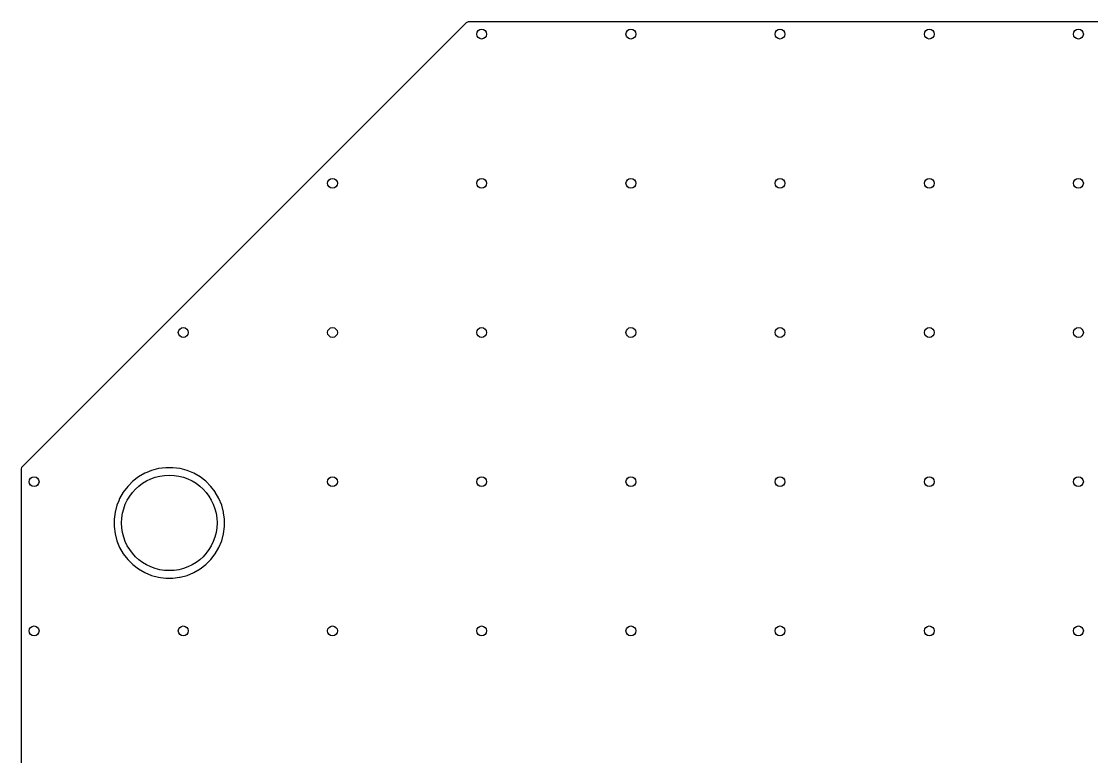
# Model space of a CAD drawing. Extents: x 2.38 to 6.32, y -6.47 to -4.51.
# Drawn here: x 2.385 to 3.797, y -5.481 to -4.511 of the extents above; entities that cross this region are included whole.
import ezdxf

# ---------------------------------------------------------------- set-up
doc = ezdxf.new("R2010")
doc.units = 0
doc.header["$MEASUREMENT"] = 0
doc.layers.add('BLACK', color=7, linetype='CONTINUOUS')

msp = doc.modelspace()

# ---------------------------------------------------------------- linework, layer by layer
at = {"layer": 'BLACK', "linetype": 'CONTINUOUS'}
for p, q in [((2.3863, -5.0982), (2.9722, -4.5123)), ((2.9722, -4.5123), (2.9747, -4.511)), ((2.9747, -4.511), (2.9757, -4.5108)), ((2.9757, -4.5108), (6.1014, -4.5108)), ((2.3849, -5.1017), (2.3856, -5.099)), ((2.3849, -5.1677), (2.3849, -5.1017)), ((2.3856, -5.099), (2.3863, -5.0982)), ((2.5477, -5.107), (2.5394, -5.1118)), ((2.5502, -5.106), (2.5477, -5.107)), ((2.5477, -5.107), (2.5477, -5.107)), ((2.5565, -5.1034), (2.5502, -5.106)), ((2.5658, -5.1009), (2.5565, -5.1034)), ((2.5565, -5.1034), (2.5565, -5.1034)), ((2.5752, -5.0997), (2.5658, -5.1009)), ((2.5848, -5.0997), (2.5752, -5.0997)), ((2.5752, -5.0997), (2.5752, -5.0997)), ((2.5942, -5.1009), (2.5848, -5.0997)), ((2.5848, -5.0997), (2.5848, -5.0997)), ((2.6035, -5.1034), (2.5942, -5.1009)), ((2.6123, -5.107), (2.6035, -5.1034)), ((2.6035, -5.1034), (2.6035, -5.1034)), ((2.6035, -5.1034), (2.6035, -5.1034)), ((2.6206, -5.1118), (2.6123, -5.107)), ((2.6123, -5.107), (2.6123, -5.107)), ((2.6123, -5.107), (2.6123, -5.107)), ((2.5251, -5.1244), (2.5193, -5.132)), ((2.5319, -5.1176), (2.5251, -5.1244)), ((2.5251, -5.1244), (2.5251, -5.1244)), ((2.5394, -5.1118), (2.5319, -5.1176)), ((2.5319, -5.1176), (2.5319, -5.1176)), ((2.6281, -5.1176), (2.6206, -5.1118)), ((2.6206, -5.1118), (2.6206, -5.1118)), ((2.6206, -5.1118), (2.6206, -5.1118)), ((2.6349, -5.1244), (2.6281, -5.1176)), ((2.6281, -5.1176), (2.6281, -5.1176)), ((2.6281, -5.1176), (2.6281, -5.1176)), ((2.6404, -5.1316), (2.6349, -5.1244)), ((2.6349, -5.1244), (2.6349, -5.1244)), ((2.6349, -5.1244), (2.6349, -5.1244)), ((2.5193, -5.132), (2.5145, -5.1402)), ((2.6407, -5.132), (2.6404, -5.1316)), ((2.6455, -5.1402), (2.6407, -5.132)), ((2.5109, -5.1491), (2.5084, -5.1583)), ((2.5133, -5.1432), (2.5109, -5.1491)), ((2.5109, -5.1491), (2.5109, -5.1491)), ((2.5145, -5.1402), (2.5133, -5.1432)), ((2.5145, -5.1402), (2.5145, -5.1402)), ((2.5145, -5.1402), (2.5145, -5.1402)), ((2.6491, -5.1491), (2.6455, -5.1402)), ((2.6455, -5.1402), (2.6455, -5.1402)), ((2.6455, -5.1402), (2.6455, -5.1402)), ((2.6516, -5.1583), (2.6491, -5.1491)), ((2.3849, -6.3663), (2.3849, -5.1677)), ((2.5084, -5.1583), (2.5071, -5.1677)), ((2.5071, -5.1677), (2.5071, -5.1773)), ((2.6517, -5.1592), (2.6516, -5.1583)), ((2.6516, -5.1583), (2.6516, -5.1583)), ((2.6516, -5.1583), (2.6516, -5.1583)), ((2.6529, -5.1677), (2.6517, -5.1592)), ((2.6529, -5.1773), (2.6529, -5.1677)), ((2.5071, -5.1773), (2.5084, -5.1868)), ((2.6516, -5.1868), (2.6529, -5.1773)), ((2.5084, -5.1868), (2.5109, -5.196)), ((2.5109, -5.196), (2.5109, -5.196)), ((2.5109, -5.196), (2.5109, -5.196)), ((2.5109, -5.196), (2.5145, -5.2048)), ((2.6455, -5.2048), (2.6491, -5.196)), ((2.6491, -5.196), (2.6516, -5.1868)), ((2.5145, -5.2048), (2.5145, -5.2048)), ((2.5145, -5.2048), (2.5145, -5.2048)), ((2.5145, -5.2048), (2.5193, -5.2131)), ((2.6407, -5.2131), (2.6455, -5.2048)), ((2.5193, -5.2131), (2.5193, -5.2131)), ((2.5193, -5.2131), (2.5193, -5.2131)), ((2.5193, -5.2131), (2.5251, -5.2207)), ((2.5251, -5.2207), (2.5251, -5.2207)), ((2.5251, -5.2207), (2.5251, -5.2207)), ((2.5251, -5.2207), (2.5319, -5.2274)), ((2.6281, -5.2274), (2.6349, -5.2207)), ((2.6349, -5.2207), (2.6407, -5.2131)), ((2.5319, -5.2274), (2.5319, -5.2274)), ((2.5319, -5.2274), (2.5319, -5.2274)), ((2.5319, -5.2274), (2.5394, -5.2332)), ((2.5394, -5.2332), (2.5394, -5.2332)), ((2.5394, -5.2332), (2.5477, -5.238)), ((2.5477, -5.238), (2.5477, -5.238)), ((2.5477, -5.238), (2.5477, -5.238)), ((2.5477, -5.238), (2.5565, -5.2417)), ((2.6035, -5.2417), (2.6123, -5.238)), ((2.6123, -5.238), (2.6206, -5.2332)), ((2.6206, -5.2332), (2.6281, -5.2274)), ((2.5565, -5.2417), (2.5658, -5.2441)), ((2.5658, -5.2441), (2.5658, -5.2441)), ((2.5658, -5.2441), (2.5658, -5.2441)), ((2.5658, -5.2441), (2.5682, -5.2444)), ((2.5682, -5.2444), (2.5752, -5.2454)), ((2.5752, -5.2454), (2.5752, -5.2454)), ((2.5752, -5.2454), (2.5848, -5.2454)), ((2.5848, -5.2454), (2.5933, -5.2442)), ((2.5848, -5.2454), (2.5848, -5.2454)), ((2.5933, -5.2442), (2.5942, -5.2441)), ((2.5942, -5.2441), (2.6035, -5.2417)), ((2.5942, -5.2441), (2.5942, -5.2441)), ((2.5942, -5.2441), (2.5942, -5.2441))]:
    msp.add_line(p, q, dxfattribs=at)
at = {"layer": 'BLACK'}
for centre, radius in [((2.9921, -4.5276), 0.0065), ((3.189, -4.5276), 0.0065), ((3.3858, -4.5276), 0.0065), ((3.5827, -4.5276), 0.0065), ((3.7795, -4.5276), 0.0065), ((2.7953, -4.7244), 0.0065), ((2.9921, -4.7244), 0.0065), ((3.189, -4.7244), 0.0065), ((3.3858, -4.7244), 0.0065), ((3.5827, -4.7244), 0.0065), ((3.7795, -4.7244), 0.0065), ((2.5984, -4.9213), 0.0065), ((2.7953, -4.9213), 0.0065), ((2.9921, -4.9213), 0.0065), ((3.189, -4.9213), 0.0065), ((3.3858, -4.9213), 0.0065), ((3.5827, -4.9213), 0.0065), ((3.7795, -4.9213), 0.0065), ((2.58, -5.1725), 0.063), ((2.4016, -5.1181), 0.0065), ((2.7953, -5.1181), 0.0065), ((2.9921, -5.1181), 0.0065), ((3.189, -5.1181), 0.0065), ((3.3858, -5.1181), 0.0065), ((3.5827, -5.1181), 0.0065), ((3.7795, -5.1181), 0.0065), ((2.4016, -5.315), 0.0065), ((2.5984, -5.315), 0.0065), ((2.7953, -5.315), 0.0065), ((2.9921, -5.315), 0.0065), ((3.189, -5.315), 0.0065), ((3.3858, -5.315), 0.0065), ((3.5827, -5.315), 0.0065), ((3.7795, -5.315), 0.0065)]:
    msp.add_circle(centre, radius, dxfattribs=at)

doc.saveas('drawing.dxf')
